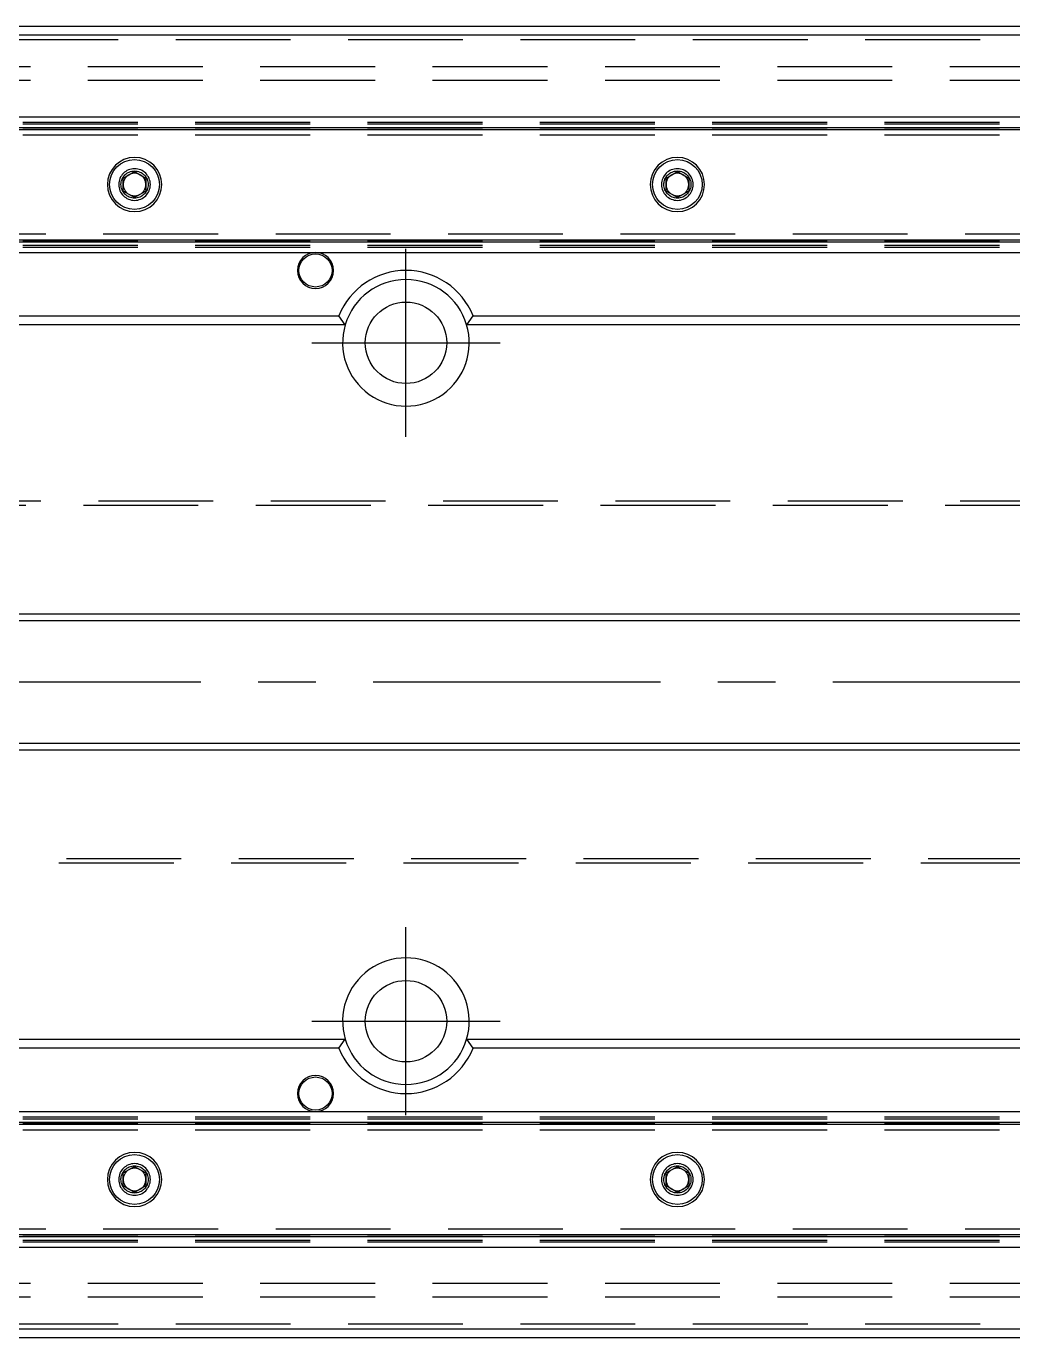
# Model space of a CAD drawing. Extents: x -15 to 1045, y -311 to 82.
# Drawn here: x 248 to 357.1, y -72.5 to 72.5 of the extents above; entities that cross this region are included whole.
import ezdxf

# ---------------------------------------------------------------- set-up
doc = ezdxf.new("R2010")
doc.units = 0
doc.linetypes.add('CENTER', pattern=[50.8, 31.75, -6.35, 6.35, -6.35])
doc.linetypes.add('DASHED', pattern=[19.05, 12.7, -6.35])
doc.layers.get('0').update_dxf_attribs({"linetype": 'CONTINUOUS'})
doc.layers.add('CENTER', color=1, linetype='CENTER')

msp = doc.modelspace()

# ---------------------------------------------------------------- linework, layer by layer
at = {"color": 7, "linetype": 'CONTINUOUS'}
for p, q in [((2, 72.5), (360, 72.5)), ((360, 71.5), (1, 71.5)), ((0, 62.5), (360, 62.5)), ((0, 61.32), (360, 61.32)), ((0, 61.1), (360, 61.1)), ((258.75, 55.72), (260, 56.44)), ((258.75, 54.28), (258.75, 55.72)), ((260, 56.44), (261.25, 55.72)), ((261.25, 55.72), (261.25, 54.28)), ((318.75, 55.72), (320, 56.44)), ((318.75, 54.28), (318.75, 55.72)), ((320, 56.44), (321.25, 55.72)), ((321.25, 55.72), (321.25, 54.28)), ((260, 53.56), (258.75, 54.28)), ((261.25, 54.28), (260, 53.56)), ((320, 53.56), (318.75, 54.28)), ((321.25, 54.28), (320, 53.56)), ((0, 48.9), (360, 48.9)), ((0, 48.68), (360, 48.68)), ((0, 47.5), (360, 47.5)), ((283.29, 39.5), (176.71, 39.5)), ((177.42, 40.5), (282.58, 40.5)), ((283.29, 39.5), (282.58, 40.5)), ((296.71, 39.5), (297.42, 40.5)), ((360, 39.5), (296.71, 39.5)), ((297.42, 40.5), (360, 40.5)), ((360, 7.5), (40.5, 7.5)), ((40.5, -7.5), (360, -7.5)), ((176.71, -39.5), (283.29, -39.5)), ((282.58, -40.5), (177.42, -40.5)), ((282.58, -40.5), (283.29, -39.5)), ((296.71, -39.5), (360, -39.5)), ((297.42, -40.5), (296.71, -39.5)), ((360, -40.5), (297.42, -40.5)), ((0, -47.5), (360, -47.5)), ((0, -48.68), (360, -48.68)), ((0, -48.9), (360, -48.9)), ((258.75, -54.28), (260, -53.56)), ((260, -53.56), (261.25, -54.28)), ((318.75, -54.28), (320, -53.56)), ((320, -53.56), (321.25, -54.28)), ((258.75, -55.72), (258.75, -54.28)), ((261.25, -54.28), (261.25, -55.72)), ((318.75, -55.72), (318.75, -54.28)), ((321.25, -54.28), (321.25, -55.72)), ((260, -56.44), (258.75, -55.72)), ((261.25, -55.72), (260, -56.44)), ((320, -56.44), (318.75, -55.72)), ((321.25, -55.72), (320, -56.44)), ((0, -61.1), (360, -61.1)), ((0, -61.32), (360, -61.32)), ((0, -62.5), (360, -62.5)), ((1, -71.5), (360, -71.5)), ((360, -72.5), (2, -72.5))]:
    msp.add_line(p, q, dxfattribs=at)
at = {"color": 3, "linetype": 'DASHED'}
for p, q in [((372.5, 71), (0.5, 71)), ((820, 68), (0, 68)), ((820, 66.5), (0, 66.5)), ((0, 61.91), (360, 61.91)), ((0, 61.7), (820, 61.7)), ((0, 61.26), (364.5, 61.26)), ((0, 60.5), (364.5, 60.5)), ((258.5, 55), (258.52, 55.22)), ((318.5, 55), (318.52, 55.22)), ((364.5, 49.5), (0, 49.5)), ((0, 48.74), (364.5, 48.74)), ((0, 48.3), (820, 48.3)), ((0, 48.09), (360, 48.09)), ((383, 20), (61.14, 20)), ((819.5, 19.5), (61.97, 19.5)), ((61.14, -20), (383, -20)), ((61.97, -19.5), (819.5, -19.5)), ((0, -48.09), (360, -48.09)), ((0, -48.3), (820, -48.3)), ((0, -48.74), (364.5, -48.74)), ((0, -49.5), (364.5, -49.5)), ((258.5, -55), (258.52, -54.75)), ((318.5, -55), (318.52, -54.75)), ((364.5, -60.5), (0, -60.5)), ((0, -61.26), (364.5, -61.26)), ((0, -61.7), (820, -61.7)), ((0, -61.91), (360, -61.91)), ((820, -66.5), (0, -66.5)), ((820, -68), (0, -68)), ((372.5, -71), (0.5, -71))]:
    msp.add_line(p, q, dxfattribs=at)
at = {"color": 3, "linetype": 'CONTINUOUS'}
for p, q in [((360, 6.75), (40.5, 6.75)), ((40.5, -6.75), (360, -6.75))]:
    msp.add_line(p, q, dxfattribs=at)
at = {"color": 7, "linetype": 'CONTINUOUS'}
for centre, radius in [((260, 55), 2.75), ((320, 55), 2.75), ((290, 37.5), 4.5), ((290, -37.5), 4.5), ((260, -55), 2.75), ((320, -55), 2.75)]:
    msp.add_circle(centre, radius, dxfattribs=at)
at = {"color": 3, "linetype": 'DASHED'}
for centre in [(260, 55), (320, 55), (260, -55), (320, -55)]:
    msp.add_circle(centre, 1.5, dxfattribs=at)
at = {"color": 3, "linetype": 'CONTINUOUS'}
for centre in [(280, 45.5), (280, -45.5)]:
    msp.add_circle(centre, 1.83, dxfattribs=at)
at = {"color": 7, "linetype": 'CONTINUOUS'}
for centre, radius, start, end in [((260, 55), 3, 0, 180), ((320, 55), 3, 0, 180), ((260, 55), 3, 180, 0), ((320, 55), 3, 180, 0), ((280, 45.5), 2, 180, 90), ((280, 45.5), 2, 90, 180), ((290, 37.5), 8, 22.0243, 157.9757), ((290, 37.5), 7, 16.6015, 163.3985), ((290, 37.5), 7, 163.3985, 16.6015), ((290, -37.5), 7, 343.3985, 196.6015), ((290, -37.5), 8, 202.0243, 337.9757), ((290, -37.5), 7, 196.6015, 343.3985), ((280, -45.5), 2, 270, 180), ((280, -45.5), 2, 180, 270), ((260, -55), 3, 0, 180), ((320, -55), 3, 0, 180), ((260, -55), 3, 180, 0), ((320, -55), 3, 180, 0)]:
    msp.add_arc(centre, radius, start, end, dxfattribs=at)
at = {"color": 3, "linetype": 'DASHED'}
for centre, radius, start, end in [((260, 55), 1.75, 0, 180), ((320, 55), 1.75, 0, 180), ((260, 55), 1.25, 120, 180), ((260, 55), 1.25, 60, 120), ((260, 55), 1.25, 0, 60), ((320, 55), 1.25, 120, 180), ((320, 55), 1.25, 60, 120), ((320, 55), 1.25, 0, 60), ((260, 55), 1.75, 180, 0), ((260, 55), 1.25, 180, 240), ((260, 55), 1.25, 240, 300), ((260, 55), 1.25, 300, 0), ((320, 55), 1.75, 180, 0), ((320, 55), 1.25, 180, 240), ((320, 55), 1.25, 240, 300), ((320, 55), 1.25, 300, 0), ((260, -55), 1.75, 0, 180), ((320, -55), 1.75, 0, 180), ((260, -55), 1.75, 180, 0), ((260, -55), 1.25, 120, 180), ((260, -55), 1.25, 180, 240), ((260, -55), 1.25, 60, 120), ((260, -55), 1.25, 0, 60), ((260, -55), 1.25, 300, 0), ((320, -55), 1.75, 180, 0), ((320, -55), 1.25, 120, 180), ((320, -55), 1.25, 180, 240), ((320, -55), 1.25, 60, 120), ((320, -55), 1.25, 0, 60), ((320, -55), 1.25, 300, 0), ((260, -55), 1.25, 240, 300), ((320, -55), 1.25, 240, 300)]:
    msp.add_arc(centre, radius, start, end, dxfattribs=at)
at = {"layer": 'CENTER', "color": 1, "linetype": 'CENTER'}
for p, q in [((290, 27.1), (290, 47.9)), ((279.6, 37.5), (300.4, 37.5)), ((876.93, 0), (-14.87, 0)), ((290, -47.9), (290, -27.1)), ((279.6, -37.5), (300.4, -37.5))]:
    msp.add_line(p, q, dxfattribs=at)

doc.saveas('drawing.dxf')
